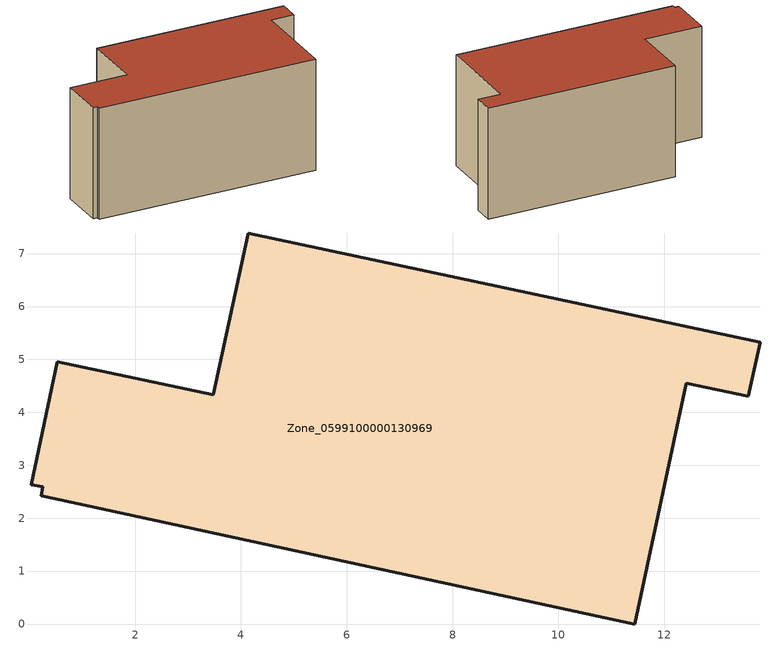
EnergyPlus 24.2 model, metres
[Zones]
Zone_0599100000130969
 floor ground (C_G): 12.42,4.55 11.44,0 0.23,2.42 0.26,2.59 0.04,2.63 0.53,4.96 3.48,4.33 4.14,7.39 13.82,5.33 13.59,4.3 z0
 wall outside (C_F): 3.48,4.33 0.53,4.96 0.04,2.63 0.26,2.59 0.23,2.42 11.44,0 12.42,4.55 13.59,4.3 13.82,5.33 4.14,7.39 3.48,4.33 z0:5.84
 roof outside (C_R): 0.23,2.42 11.44,0 12.42,4.55 13.59,4.3 13.82,5.33 4.14,7.39 3.48,4.33 0.53,4.96 0.04,2.63 0.26,2.59 z5.84
[BUILDING]
Pand.0599100000130969: North Axis=0; Terrain=City; Loads Convergence Tolerance Value=0.04; Temperature Convergence Tolerance Value=0.4; Solar Distribution=FullExterior; Maximum Number of Warmup Days=25; Minimum Number of Warmup Days=1
[Site:Location]
Rotterdam.The.Hague.AP_ZH_NLD Design_Conditions: Latitude=51.96; Longitude=4.45; Time Zone=1; Elevation=-4.5
[SITE:GROUNDTEMPERATURE:BUILDINGSURFACE]
18, 18, 18, 18, 18, 18, 18, 18, 18, 18, 18, 18
[MATERIAL] Thermal Absorptance=0.9; Solar Absorptance=0.7; Visible Absorptance=0.7
Name | Roughness | Thickness | Conductivity | Density | Specific Heat
G.TI.1975-1991 | MediumSmooth | 0.15 | 0.288461 | 540 | 1210
F.TI.1975-1991 | Rough | 0.3 | 0.230769 | 1920 | 840
R.TI.1975-1991 | MediumRough | 0.2 | 0.153846 | 1500 | 1000
[CONSTRUCTION]
C_G: G.TI.1975-1991
C_F: F.TI.1975-1991
C_R: R.TI.1975-1991
[ZONE]
Zone_0599100000130969: Type=1; Multiplier=1; Ceiling Height=Autocalculate; Volume=Autocalculate; Floor Area=autocalculate; Part of Total Floor Area=Yes
[ZONEINFILTRATION:DESIGNFLOWRATE]
Infil_Zone_0599100000130969: Zone or ZoneList or Space or SpaceList=Zone_0599100000130969; Schedule=AlwaysOn; Design Flow Rate Calculation Method=Flow/Area; Flow Rate per Floor Area=0.003; Constant Term Coefficient=1; Temperature Term Coefficient=0; Velocity Term Coefficient=0; Velocity Squared Term Coefficient=0
[HVACTEMPLATE:ZONE:IDEALLOADSAIRSYSTEM]
Zone_0599100000130969: Maximum Heating Supply Air Temperature=50; Minimum Cooling Supply Air Temperature=13; Maximum Heating Supply Air Humidity Ratio=0.0156; Minimum Cooling Supply Air Humidity Ratio=0.0077; Heating Limit=NoLimit; Cooling Limit=NoLimit; Dehumidification Control Type=ConstantSensibleHeatRatio; Cooling Sensible Heat Ratio=0.7; Dehumidification Setpoint=60; Humidification Control Type=None; Humidification Setpoint=30; Outdoor Air Method=None; Outdoor Air Flow Rate per Person=0.00944; Outdoor Air Flow Rate per Zone Floor Area=0; Outdoor Air Flow Rate per Zone=0; Demand Controlled Ventilation Type=None; Outdoor Air Economizer Type=NoEconomizer; Heat Recovery Type=None; Sensible Heat Recovery Effectiveness=0.7; Latent Heat Recovery Effectiveness=0.65
[ZONECONTROL:THERMOSTAT]
ThermostatControl_Zone_0599100000130969: Zone or ZoneList=Zone_0599100000130969; Control Type Schedule=DualSetpointControlType; Control 1=Thermostat_Zone_0599100000130969; Temperature Difference Between Cutout And Setpoint=0
[THERMOSTATSETPOINT:DUALSETPOINT]
Thermostat_Zone_0599100000130969: Heating Setpoint Temperature Schedule=HeatingSetpoint_Zone_0599100000130969; Cooling Setpoint Temperature Schedule=CoolingSetpoint_Zone_0599100000130969
[SCHEDULE:COMPACT]
HeatingSetpoint_Zone_0599100000130969: Through: 12/31, For: AllDays, Until: 24:00, 21
CoolingSetpoint_Zone_0599100000130969: Through: 12/31, For: AllDays, Until: 24:00, 24
DualSetpointControlType: Through: 12/31, For: AllDays, Until: 24:00, 4
AlwaysOn: Through: 12/31, For: AllDays, Until: 24:00, 1
